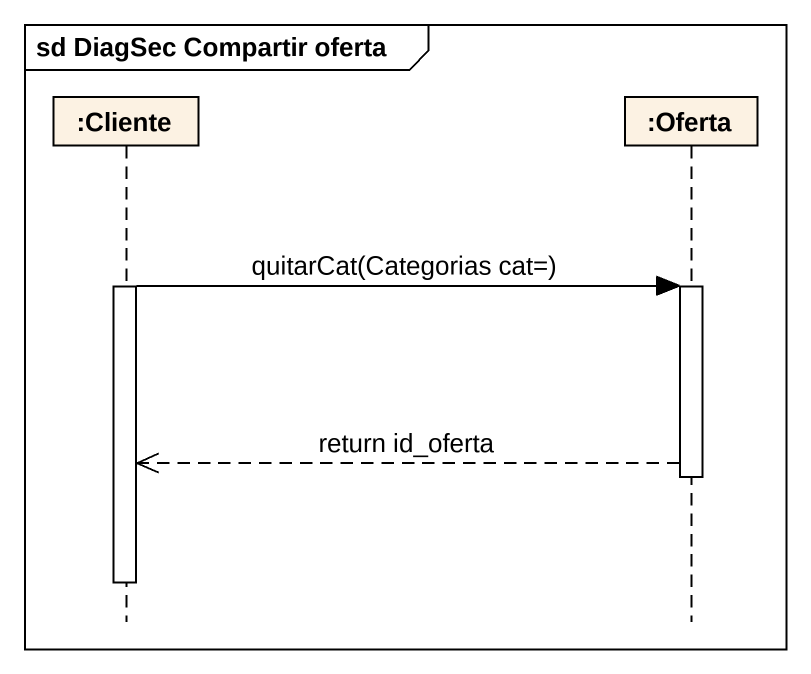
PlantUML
@startuml
mainframe sd DiagSec Compartir oferta
hide footbox
participant ":Cliente" as Cliente
participant ":Oferta" as Oferta

activate Cliente
Cliente -> Oferta : quitarCat(Categorias cat=)
activate Oferta
Oferta -->> Cliente : return id_oferta
deactivate Oferta
deactivate Cliente
@enduml
